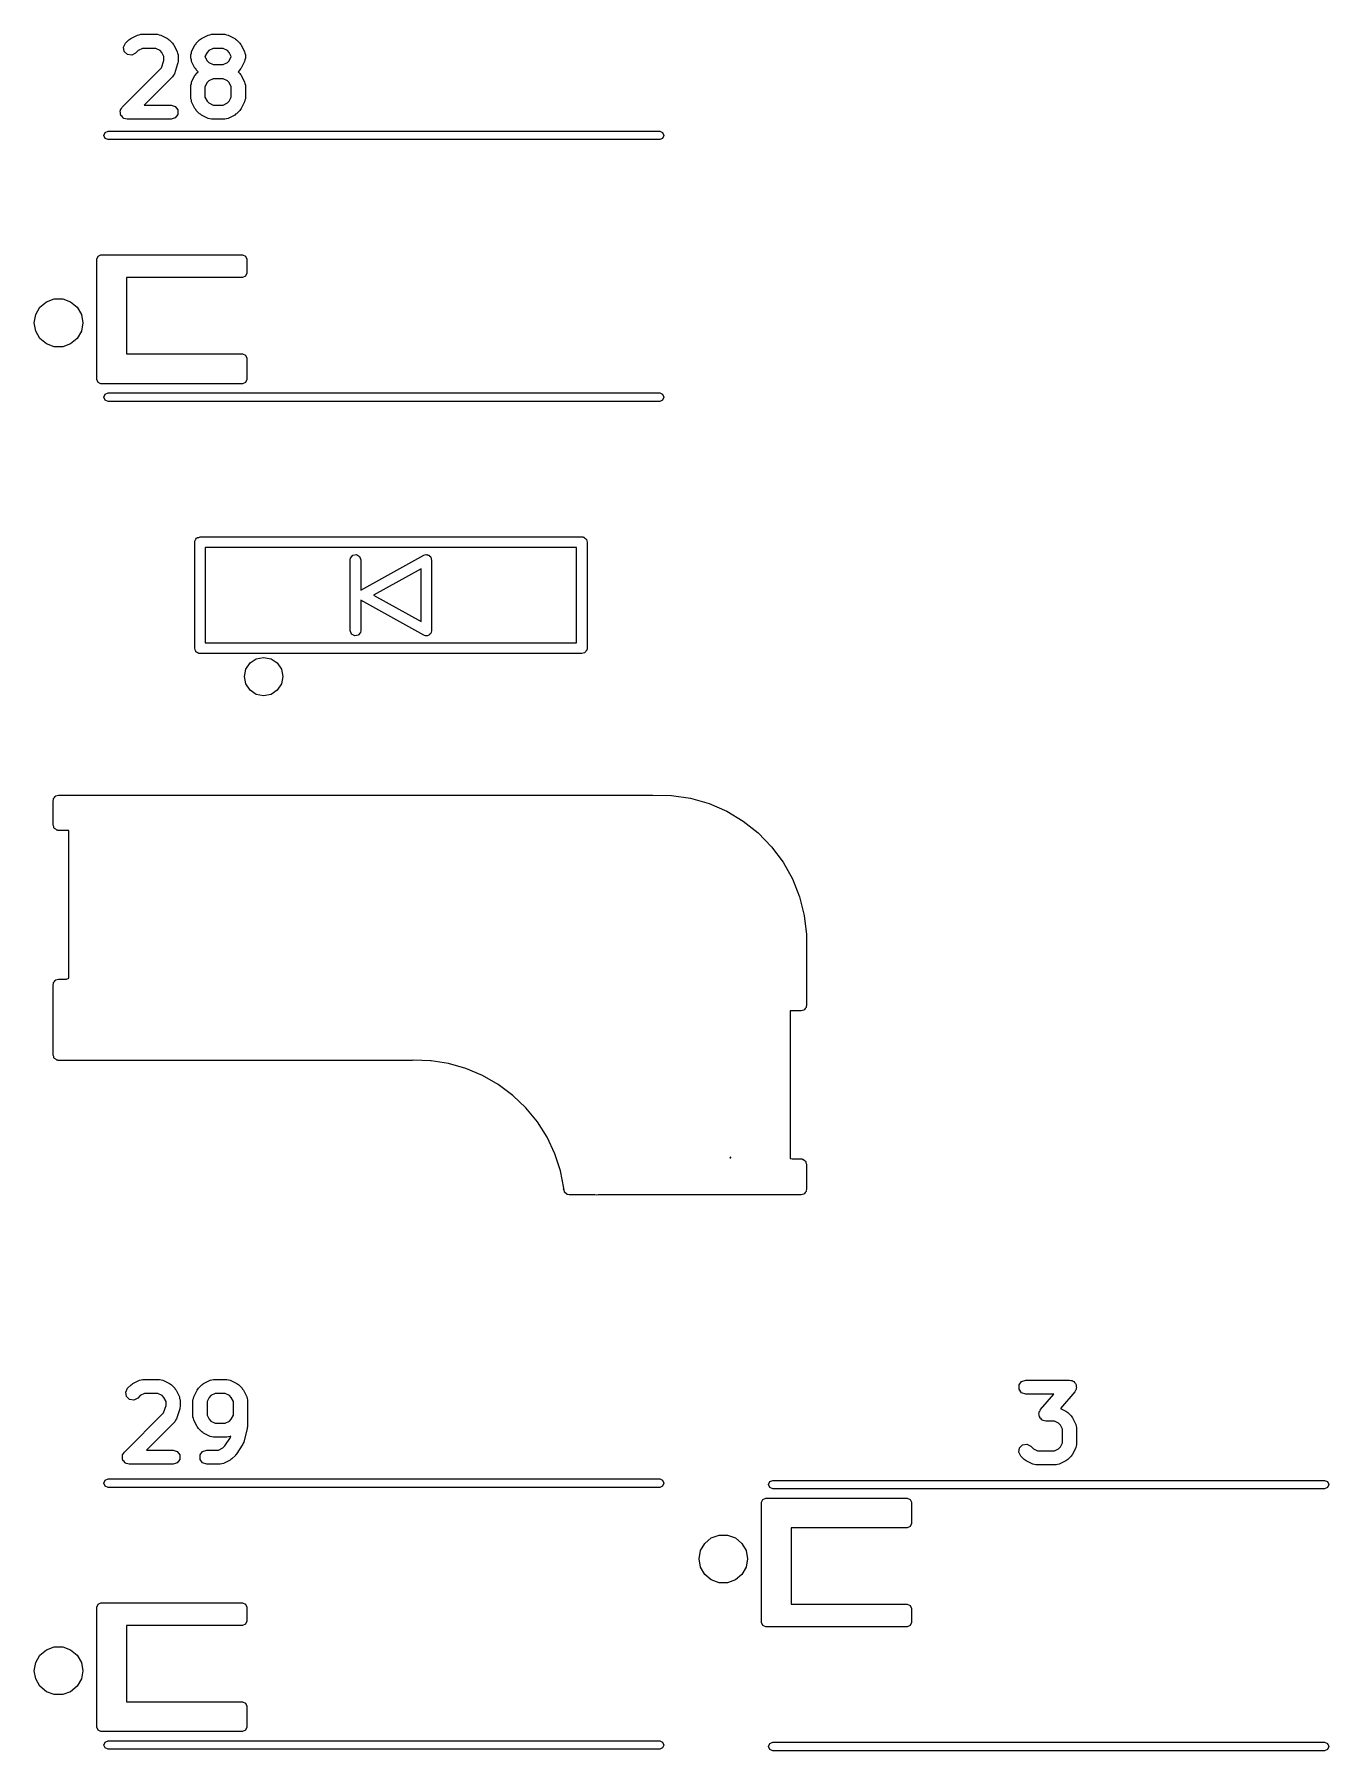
# Model space of a CAD drawing. Extents: x 62 to 222, y -188 to -37.
# Drawn here: x 132.07 to 150.37, y -112.8 to -88.54 of the extents above; entities that cross this region are included whole.
import ezdxf

# ---------------------------------------------------------------- set-up
doc = ezdxf.new("R2010")
doc.units = 0
doc.layers.add('BLACK', color=7, linetype='CONTINUOUS')

msp = doc.modelspace()

# ---------------------------------------------------------------- linework, layer by layer
at = {"layer": 'BLACK', "linetype": 'CONTINUOUS'}
for p, q in [((133.329, -88.7217), (133.357, -88.6666)), ((133.339, -88.7827), (133.329, -88.7217)), ((133.383, -88.8264), (133.339, -88.7827)), ((133.357, -88.6666), (133.405, -88.619)), ((133.405, -88.619), (133.419, -88.6116)), ((133.419, -88.6116), (133.431, -88.6003)), ((133.431, -88.6003), (133.526, -88.5526)), ((133.535, -88.7719), (133.499, -88.808)), ((133.526, -88.5526), (133.549, -88.5492)), ((133.595, -88.7421), (133.535, -88.7719)), ((133.549, -88.5492), (133.571, -88.5421)), ((133.571, -88.5421), (133.809, -88.5421)), ((133.785, -88.7421), (133.595, -88.7421)), ((133.845, -88.7719), (133.785, -88.7421)), ((133.809, -88.5421), (133.831, -88.5492)), ((133.831, -88.5492), (133.854, -88.5526)), ((133.87, -88.7966), (133.845, -88.7719)), ((133.854, -88.5526), (133.949, -88.6003)), ((133.949, -88.6003), (133.961, -88.6116)), ((133.961, -88.6116), (133.975, -88.619)), ((133.975, -88.619), (134.023, -88.6666)), ((134.023, -88.6666), (134.03, -88.6811)), ((134.03, -88.6811), (134.041, -88.6926)), ((134.041, -88.6926), (134.089, -88.7879)), ((134.291, -88.7878), (134.339, -88.6926)), ((134.339, -88.6926), (134.35, -88.6811)), ((134.35, -88.6811), (134.357, -88.6666)), ((134.357, -88.6666), (134.405, -88.619)), ((134.405, -88.619), (134.419, -88.6116)), ((134.419, -88.6116), (134.431, -88.6003)), ((134.431, -88.6003), (134.526, -88.5526)), ((134.535, -88.7719), (134.51, -88.7966)), ((134.526, -88.5526), (134.549, -88.5492)), ((134.595, -88.7421), (134.535, -88.7719)), ((134.549, -88.5492), (134.571, -88.5421)), ((134.571, -88.5421), (134.761, -88.5421)), ((134.738, -88.7421), (134.595, -88.7421)), ((134.797, -88.7719), (134.738, -88.7421)), ((134.761, -88.5421), (134.783, -88.5492)), ((134.783, -88.5492), (134.806, -88.5526)), ((134.822, -88.7966), (134.797, -88.7719)), ((134.806, -88.5526), (134.901, -88.6003)), ((134.901, -88.6003), (134.913, -88.6116)), ((134.913, -88.6116), (134.927, -88.619)), ((134.927, -88.619), (134.975, -88.6666)), ((134.975, -88.6666), (134.982, -88.6811)), ((134.982, -88.6811), (134.994, -88.6926)), ((134.994, -88.6926), (135.041, -88.7878)), ((133.31, -89.5714), (133.865, -89.0166)), ((133.444, -88.8361), (133.383, -88.8264)), ((133.499, -88.808), (133.444, -88.8361)), ((133.865, -89.0166), (133.9, -88.9116)), ((133.9, -88.8562), (133.87, -88.7966)), ((133.9, -88.9116), (133.9, -88.8562)), ((134.094, -88.9594), (134.047, -89.1023)), ((134.089, -88.7879), (134.092, -88.8106)), ((134.092, -88.8106), (134.1, -88.8326)), ((134.095, -88.9432), (134.094, -88.9594)), ((134.1, -88.9278), (134.095, -88.9432)), ((134.1, -88.8326), (134.1, -88.9278)), ((134.28, -88.8326), (134.288, -88.8106)), ((134.28, -88.8802), (134.28, -88.8326)), ((134.288, -88.9021), (134.28, -88.8802)), ((134.288, -88.8106), (134.291, -88.7878)), ((134.291, -88.9249), (134.288, -88.9021)), ((134.339, -89.0202), (134.291, -88.9249)), ((134.35, -89.0317), (134.339, -89.0202)), ((134.51, -88.7966), (134.48, -88.8562)), ((134.48, -88.8562), (134.48, -88.8566)), ((134.48, -88.8566), (134.51, -88.9162)), ((134.51, -88.9162), (134.535, -88.9409)), ((134.535, -88.9409), (134.595, -88.9707)), ((134.595, -88.9707), (134.738, -88.9707)), ((134.738, -88.9707), (134.797, -88.9409)), ((134.797, -88.9409), (134.822, -88.9162)), ((134.852, -88.8562), (134.822, -88.7966)), ((134.822, -88.9162), (134.852, -88.8566)), ((134.852, -88.8566), (134.852, -88.8562)), ((134.994, -89.0202), (134.982, -89.0317)), ((135.041, -88.9249), (134.994, -89.0202)), ((135.041, -88.7878), (135.045, -88.8106)), ((135.045, -88.9021), (135.041, -88.9249)), ((135.045, -88.8106), (135.052, -88.8326)), ((135.052, -88.8802), (135.045, -88.9021)), ((135.052, -88.8326), (135.052, -88.8802)), ((134.023, -89.1414), (133.622, -89.5421)), ((134.033, -89.1208), (134.023, -89.1414)), ((134.047, -89.1023), (134.033, -89.1208)), ((134.28, -89.2611), (134.288, -89.2392)), ((134.28, -89.4516), (134.28, -89.2611)), ((134.288, -89.2392), (134.291, -89.2164)), ((134.291, -89.2164), (134.339, -89.1212)), ((134.339, -89.1212), (134.35, -89.1096)), ((134.357, -89.0461), (134.35, -89.0317)), ((134.35, -89.1096), (134.357, -89.0952)), ((134.382, -89.0707), (134.357, -89.0461)), ((134.357, -89.0952), (134.382, -89.0707)), ((134.51, -89.2251), (134.48, -89.2847)), ((134.535, -89.2005), (134.51, -89.2251)), ((134.595, -89.1707), (134.535, -89.2005)), ((134.738, -89.1707), (134.595, -89.1707)), ((134.797, -89.2005), (134.738, -89.1707)), ((134.822, -89.2251), (134.797, -89.2005)), ((134.852, -89.2847), (134.822, -89.2251)), ((134.975, -89.0461), (134.95, -89.0707)), ((134.95, -89.0707), (134.975, -89.0952)), ((134.982, -89.0317), (134.975, -89.0461)), ((134.975, -89.0952), (134.982, -89.1096)), ((134.982, -89.1096), (134.994, -89.1212)), ((134.994, -89.1212), (135.041, -89.2164)), ((135.041, -89.2164), (135.045, -89.2392)), ((135.045, -89.2392), (135.052, -89.2611)), ((135.052, -89.2611), (135.052, -89.4516)), ((134.288, -89.4735), (134.28, -89.4516)), ((134.291, -89.4963), (134.288, -89.4735)), ((134.339, -89.5916), (134.291, -89.4963)), ((134.48, -89.2847), (134.48, -89.428)), ((134.48, -89.428), (134.51, -89.4876)), ((134.51, -89.4876), (134.535, -89.5123)), ((134.797, -89.5123), (134.822, -89.4876)), ((134.822, -89.4876), (134.852, -89.428)), ((134.852, -89.428), (134.852, -89.2847)), ((135.041, -89.4963), (134.994, -89.5916)), ((135.045, -89.4735), (135.041, -89.4963)), ((135.052, -89.4516), (135.045, -89.4735)), ((133.282, -89.6264), (133.285, -89.6193)), ((133.285, -89.6496), (133.282, -89.6264)), ((133.285, -89.6112), (133.299, -89.5922)), ((133.285, -89.6193), (133.285, -89.6112)), ((133.285, -89.673), (133.285, -89.6496)), ((133.29, -89.6795), (133.285, -89.673)), ((133.291, -89.6875), (133.29, -89.6795)), ((133.308, -89.704), (133.291, -89.6875)), ((133.299, -89.5922), (133.31, -89.5714)), ((133.322, -89.723), (133.308, -89.704)), ((133.329, -89.7255), (133.322, -89.723)), ((133.335, -89.7312), (133.329, -89.7255)), ((133.358, -89.7349), (133.335, -89.7312)), ((133.38, -89.7421), (133.358, -89.7349)), ((134, -89.7421), (133.38, -89.7421)), ((133.622, -89.5421), (134, -89.5421)), ((134, -89.5421), (134.058, -89.5612)), ((134.058, -89.723), (134, -89.7421)), ((134.058, -89.5612), (134.095, -89.6112)), ((134.095, -89.673), (134.058, -89.723)), ((134.095, -89.6112), (134.095, -89.673)), ((134.35, -89.6031), (134.339, -89.5916)), ((134.357, -89.6176), (134.35, -89.6031)), ((134.405, -89.6652), (134.357, -89.6176)), ((134.419, -89.6725), (134.405, -89.6652)), ((134.431, -89.6839), (134.419, -89.6725)), ((134.526, -89.7315), (134.431, -89.6839)), ((134.549, -89.735), (134.526, -89.7315)), ((134.535, -89.5123), (134.595, -89.5421)), ((134.571, -89.7421), (134.549, -89.735)), ((134.761, -89.7421), (134.571, -89.7421)), ((134.595, -89.5421), (134.738, -89.5421)), ((134.738, -89.5421), (134.797, -89.5123)), ((134.783, -89.735), (134.761, -89.7421)), ((134.806, -89.7315), (134.783, -89.735)), ((134.901, -89.6839), (134.806, -89.7315)), ((134.913, -89.6725), (134.901, -89.6839)), ((134.927, -89.6652), (134.913, -89.6725)), ((134.975, -89.6176), (134.927, -89.6652)), ((134.982, -89.6031), (134.975, -89.6176)), ((134.994, -89.5916), (134.982, -89.6031)), ((133.05, -89.9697), (133.068, -89.9273)), ((133.068, -90.0121), (133.05, -89.9697)), ((133.068, -89.9273), (133.11, -89.9097)), ((133.11, -89.9097), (140.91, -89.9097)), ((140.91, -89.9097), (140.952, -89.9273)), ((140.952, -89.9273), (140.97, -89.9697)), ((140.97, -89.9697), (140.952, -90.0121)), ((133.11, -90.0297), (133.068, -90.0121)), ((140.91, -90.0297), (133.11, -90.0297)), ((140.952, -90.0121), (140.91, -90.0297)), ((132.95, -91.7197), (132.968, -91.6773)), ((132.968, -91.6773), (133.01, -91.6597)), ((133.01, -91.6597), (135.01, -91.6597)), ((135.01, -91.6597), (135.052, -91.6773)), ((135.052, -91.6773), (135.07, -91.7197)), ((132.95, -93.4197), (132.95, -91.7197)), ((135.07, -91.9197), (135.052, -91.9621)), ((135.07, -91.7197), (135.07, -91.9197)), ((135.01, -91.9797), (133.37, -91.9797)), ((133.37, -91.9797), (133.37, -93.0597)), ((135.052, -91.9621), (135.01, -91.9797)), ((132.088, -92.5024), (132.147, -92.3993)), ((132.147, -92.3993), (132.239, -92.3228)), ((132.239, -92.3228), (132.35, -92.2821)), ((132.35, -92.2821), (132.47, -92.2821)), ((132.47, -92.2821), (132.581, -92.3228)), ((132.581, -92.3228), (132.673, -92.3993)), ((132.673, -92.3993), (132.732, -92.5024)), ((132.067, -92.6197), (132.088, -92.5024)), ((132.088, -92.737), (132.067, -92.6197)), ((132.732, -92.5024), (132.753, -92.6197)), ((132.753, -92.6197), (132.732, -92.737)), ((132.147, -92.8401), (132.088, -92.737)), ((132.239, -92.9166), (132.147, -92.8401)), ((132.673, -92.8401), (132.581, -92.9166)), ((132.732, -92.737), (132.673, -92.8401)), ((132.35, -92.9573), (132.239, -92.9166)), ((132.47, -92.9573), (132.35, -92.9573)), ((132.581, -92.9166), (132.47, -92.9573)), ((133.37, -93.0597), (135.01, -93.0597)), ((135.01, -93.0597), (135.052, -93.0773)), ((135.052, -93.0773), (135.07, -93.1197)), ((135.07, -93.1197), (135.07, -93.4197)), ((132.968, -93.4621), (132.95, -93.4197)), ((133.01, -93.4797), (132.968, -93.4621)), ((135.01, -93.4797), (133.01, -93.4797)), ((133.05, -93.6697), (133.068, -93.6273)), ((133.068, -93.6273), (133.11, -93.6097)), ((133.11, -93.6097), (140.91, -93.6097)), ((135.052, -93.4621), (135.01, -93.4797)), ((135.07, -93.4197), (135.052, -93.4621)), ((140.91, -93.6097), (140.952, -93.6273)), ((140.952, -93.6273), (140.97, -93.6697)), ((133.068, -93.7121), (133.05, -93.6697)), ((133.11, -93.7297), (133.068, -93.7121)), ((140.91, -93.7297), (133.11, -93.7297)), ((140.952, -93.7121), (140.91, -93.7297)), ((140.97, -93.6697), (140.952, -93.7121)), ((134.335, -95.7197), (134.337, -95.71)), ((134.335, -97.2197), (134.335, -95.7197)), ((134.336, -95.7067), (134.338, -95.7038)), ((134.337, -95.71), (134.336, -95.7067)), ((134.338, -95.7038), (134.34, -95.694)), ((134.34, -95.694), (134.352, -95.6791)), ((134.352, -95.6791), (134.362, -95.6622)), ((134.362, -95.6622), (134.368, -95.6599)), ((134.368, -95.6599), (134.373, -95.6547)), ((134.373, -95.6547), (134.392, -95.6514)), ((134.392, -95.6514), (134.41, -95.6447)), ((134.41, -95.6447), (139.81, -95.6447)), ((134.485, -95.7947), (134.485, -97.1447)), ((139.735, -95.7947), (134.485, -95.7947)), ((139.735, -97.1447), (139.735, -95.7947)), ((139.81, -95.6447), (139.82, -95.6464)), ((139.82, -95.6464), (139.823, -95.6458)), ((139.823, -95.6458), (139.826, -95.6475)), ((139.826, -95.6475), (139.836, -95.6492)), ((139.836, -95.6492), (139.851, -95.6617)), ((139.851, -95.6617), (139.867, -95.6715)), ((139.867, -95.6715), (139.87, -95.6778)), ((139.87, -95.6778), (139.875, -95.6822)), ((139.875, -95.6822), (139.878, -95.7014)), ((139.878, -95.7014), (139.885, -95.7197)), ((139.885, -95.7197), (139.885, -97.2197)), ((136.535, -95.9697), (136.54, -95.944)), ((136.535, -96.9697), (136.535, -95.9697)), ((136.54, -95.944), (136.572, -95.9047)), ((136.572, -95.9047), (136.623, -95.8958)), ((136.623, -95.8958), (136.667, -95.9215)), ((136.667, -95.9215), (136.685, -95.9697)), ((136.685, -96.3978), (137.574, -95.9041)), ((136.685, -95.9697), (136.685, -96.3978)), ((137.574, -95.9041), (137.598, -95.8956)), ((137.598, -95.8956), (137.611, -95.898)), ((137.611, -95.898), (137.623, -95.8958)), ((137.623, -95.8958), (137.635, -95.9028)), ((137.635, -95.9028), (137.649, -95.9054)), ((137.649, -95.9054), (137.657, -95.9152)), ((137.657, -95.9152), (137.667, -95.9215)), ((137.667, -95.9215), (137.672, -95.9345)), ((137.672, -95.9345), (137.681, -95.9452)), ((137.681, -95.9452), (137.681, -95.9578)), ((137.681, -95.9578), (137.685, -95.9697)), ((137.685, -95.9697), (137.685, -96.9697)), ((137.535, -96.0972), (136.864, -96.4697)), ((137.535, -96.8422), (137.535, -96.0972)), ((137.574, -97.0353), (136.685, -96.5416)), ((136.685, -96.5416), (136.685, -96.9697)), ((136.864, -96.4697), (137.535, -96.8422)), ((136.553, -97.0179), (136.535, -96.9697)), ((136.597, -97.0436), (136.553, -97.0179)), ((136.68, -96.9954), (136.648, -97.0347)), ((136.685, -96.9697), (136.68, -96.9954)), ((137.656, -97.0241), (137.648, -97.0347)), ((137.668, -97.017), (137.656, -97.0241)), ((137.672, -97.005), (137.668, -97.017)), ((137.68, -96.9954), (137.672, -97.005)), ((137.685, -96.9697), (137.68, -96.9954)), ((134.342, -97.238), (134.335, -97.2197)), ((134.345, -97.2572), (134.342, -97.238)), ((134.35, -97.2615), (134.345, -97.2572)), ((134.353, -97.2679), (134.35, -97.2615)), ((134.369, -97.2777), (134.353, -97.2679)), ((134.485, -97.1447), (139.735, -97.1447)), ((136.648, -97.0347), (136.597, -97.0436)), ((137.586, -97.0372), (137.574, -97.0353)), ((137.597, -97.0436), (137.586, -97.0372)), ((137.611, -97.0412), (137.597, -97.0436)), ((137.624, -97.0433), (137.611, -97.0412)), ((137.635, -97.0368), (137.624, -97.0433)), ((137.648, -97.0347), (137.635, -97.0368)), ((139.868, -97.2603), (139.858, -97.2772)), ((139.88, -97.2454), (139.868, -97.2603)), ((139.882, -97.2356), (139.88, -97.2454)), ((139.884, -97.2327), (139.882, -97.2356)), ((139.885, -97.2197), (139.883, -97.2294)), ((139.883, -97.2294), (139.884, -97.2327)), ((134.384, -97.2902), (134.369, -97.2777)), ((134.394, -97.2919), (134.384, -97.2902)), ((134.397, -97.2936), (134.394, -97.2919)), ((134.4, -97.293), (134.397, -97.2936)), ((134.41, -97.2947), (134.4, -97.293)), ((139.81, -97.2947), (134.41, -97.2947)), ((135.038, -97.6197), (135.059, -97.5156)), ((135.059, -97.5156), (135.118, -97.4273)), ((135.118, -97.4273), (135.206, -97.3683)), ((135.206, -97.3683), (135.31, -97.3476)), ((135.31, -97.3476), (135.414, -97.3683)), ((135.414, -97.3683), (135.502, -97.4273)), ((135.502, -97.4273), (135.561, -97.5156)), ((135.561, -97.5156), (135.582, -97.6197)), ((139.828, -97.288), (139.81, -97.2947)), ((139.847, -97.2847), (139.828, -97.288)), ((139.852, -97.2795), (139.847, -97.2847)), ((139.858, -97.2772), (139.852, -97.2795)), ((135.059, -97.7238), (135.038, -97.6197)), ((135.118, -97.8121), (135.059, -97.7238)), ((135.561, -97.7238), (135.502, -97.8121)), ((135.582, -97.6197), (135.561, -97.7238)), ((135.206, -97.8711), (135.118, -97.8121)), ((135.31, -97.8918), (135.206, -97.8711)), ((135.414, -97.8711), (135.31, -97.8918)), ((135.502, -97.8121), (135.414, -97.8711)), ((132.335, -99.37), (132.337, -99.3603)), ((132.335, -99.72), (132.335, -99.37)), ((132.336, -99.357), (132.338, -99.3541)), ((132.337, -99.3603), (132.336, -99.357)), ((132.338, -99.3541), (132.34, -99.3443)), ((132.34, -99.3443), (132.352, -99.3294)), ((132.352, -99.3294), (132.362, -99.3125)), ((132.362, -99.3125), (132.368, -99.3102)), ((132.368, -99.3102), (132.373, -99.305)), ((132.373, -99.305), (132.392, -99.3017)), ((132.392, -99.3017), (132.41, -99.295)), ((132.41, -99.295), (140.81, -99.295)), ((140.81, -99.295), (140.811, -99.2952)), ((140.811, -99.2952), (141.078, -99.2993)), ((141.078, -99.2993), (141.347, -99.3389)), ((141.347, -99.3389), (141.608, -99.4133)), ((141.608, -99.4133), (141.858, -99.5212)), ((141.858, -99.5212), (142.091, -99.6607)), ((142.091, -99.6607), (142.304, -99.8295)), ((132.342, -99.7383), (132.335, -99.72)), ((132.345, -99.7575), (132.342, -99.7383)), ((132.35, -99.7618), (132.345, -99.7575)), ((132.353, -99.7682), (132.35, -99.7618)), ((132.369, -99.778), (132.353, -99.7682)), ((132.384, -99.7905), (132.369, -99.778)), ((132.394, -99.7922), (132.384, -99.7905)), ((132.397, -99.7939), (132.394, -99.7922)), ((132.4, -99.7933), (132.397, -99.7939)), ((132.41, -99.795), (132.4, -99.7933)), ((132.555, -99.795), (132.41, -99.795)), ((132.555, -101.88), (132.555, -99.795)), ((142.304, -99.8295), (142.493, -100.025)), ((142.493, -100.025), (142.655, -100.243)), ((142.655, -100.243), (142.787, -100.48)), ((142.787, -100.48), (142.887, -100.733)), ((142.887, -100.733), (142.954, -100.996)), ((142.954, -100.996), (142.985, -101.266)), ((142.985, -101.266), (142.984, -101.268)), ((142.984, -101.268), (142.985, -101.27)), ((142.985, -101.27), (142.985, -102.27)), ((132.524, -101.895), (132.555, -101.88)), ((132.335, -101.97), (132.337, -101.96)), ((132.335, -102.97), (132.335, -101.97)), ((132.336, -101.957), (132.338, -101.954)), ((132.337, -101.96), (132.336, -101.957)), ((132.338, -101.954), (132.34, -101.944)), ((132.34, -101.944), (132.352, -101.929)), ((132.352, -101.929), (132.362, -101.913)), ((132.362, -101.913), (132.368, -101.91)), ((132.368, -101.91), (132.373, -101.905)), ((132.373, -101.905), (132.392, -101.902)), ((132.392, -101.902), (132.41, -101.895)), ((132.41, -101.895), (132.524, -101.895)), ((142.91, -102.345), (142.755, -102.345)), ((142.755, -102.345), (142.755, -104.429)), ((142.928, -102.338), (142.91, -102.345)), ((142.947, -102.335), (142.928, -102.338)), ((142.952, -102.33), (142.947, -102.335)), ((142.958, -102.327), (142.952, -102.33)), ((142.968, -102.311), (142.958, -102.327)), ((142.98, -102.296), (142.968, -102.311)), ((142.982, -102.286), (142.98, -102.296)), ((142.984, -102.283), (142.982, -102.286)), ((142.985, -102.27), (142.983, -102.28)), ((142.983, -102.28), (142.984, -102.283)), ((132.342, -102.988), (132.335, -102.97)), ((132.345, -103.007), (132.342, -102.988)), ((132.35, -103.012), (132.345, -103.007)), ((132.353, -103.018), (132.35, -103.012)), ((132.369, -103.028), (132.353, -103.018)), ((132.384, -103.04), (132.369, -103.028)), ((132.394, -103.042), (132.384, -103.04)), ((132.397, -103.044), (132.394, -103.042)), ((132.4, -103.043), (132.397, -103.044)), ((132.41, -103.045), (132.4, -103.043)), ((137.41, -103.045), (132.41, -103.045)), ((137.411, -103.045), (137.41, -103.045)), ((137.412, -103.045), (137.411, -103.045)), ((137.422, -103.041), (137.412, -103.045)), ((137.668, -103.049), (137.422, -103.041)), ((137.672, -103.049), (137.668, -103.049)), ((137.678, -103.052), (137.672, -103.049)), ((137.741, -103.06), (137.678, -103.052)), ((137.922, -103.088), (137.741, -103.06)), ((138.169, -103.158), (137.922, -103.088)), ((138.405, -103.257), (138.169, -103.158)), ((138.627, -103.385), (138.405, -103.257)), ((138.833, -103.538), (138.627, -103.385)), ((139.018, -103.715), (138.833, -103.538)), ((139.18, -103.914), (139.018, -103.715)), ((139.317, -104.131), (139.18, -103.914)), ((139.426, -104.363), (139.317, -104.131)), ((139.506, -104.607), (139.426, -104.363)), ((141.917, -104.412), (141.901, -104.42)), ((141.901, -104.42), (141.918, -104.42)), ((141.918, -104.42), (141.917, -104.412)), ((142.755, -104.429), (142.785, -104.435)), ((142.785, -104.435), (142.91, -104.435)), ((142.91, -104.435), (142.92, -104.437)), ((142.92, -104.437), (142.923, -104.436)), ((142.923, -104.436), (142.926, -104.438)), ((142.926, -104.438), (142.936, -104.44)), ((142.936, -104.44), (142.951, -104.452)), ((142.951, -104.452), (142.967, -104.462)), ((142.967, -104.462), (142.97, -104.468)), ((142.97, -104.468), (142.975, -104.472)), ((142.975, -104.472), (142.978, -104.492)), ((142.978, -104.492), (142.985, -104.51)), ((142.985, -104.51), (142.985, -104.87)), ((139.554, -104.848), (139.506, -104.607)), ((139.552, -104.859), (139.554, -104.848)), ((139.559, -104.873), (139.552, -104.859)), ((139.565, -104.907), (139.559, -104.873)), ((139.604, -104.94), (139.565, -104.907)), ((139.63, -104.945), (139.604, -104.94)), ((139.994, -104.945), (139.63, -104.945)), ((140.013, -104.948), (139.994, -104.945)), ((140.042, -104.945), (140.013, -104.948)), ((142.91, -104.945), (140.042, -104.945)), ((142.928, -104.938), (142.91, -104.945)), ((142.947, -104.935), (142.928, -104.938)), ((142.952, -104.93), (142.947, -104.935)), ((142.958, -104.927), (142.952, -104.93)), ((142.968, -104.911), (142.958, -104.927)), ((142.98, -104.896), (142.968, -104.911)), ((142.982, -104.886), (142.98, -104.896)), ((142.984, -104.883), (142.982, -104.886)), ((142.985, -104.87), (142.983, -104.88)), ((142.983, -104.88), (142.984, -104.883)), ((133.359, -107.732), (133.387, -107.677)), ((133.387, -107.677), (133.435, -107.629)), ((133.435, -107.629), (133.449, -107.622)), ((133.449, -107.622), (133.461, -107.61)), ((133.461, -107.61), (133.556, -107.563)), ((133.556, -107.563), (133.579, -107.559)), ((133.579, -107.559), (133.601, -107.552)), ((133.601, -107.552), (133.839, -107.552)), ((133.839, -107.552), (133.861, -107.559)), ((133.861, -107.559), (133.884, -107.563)), ((133.884, -107.563), (133.979, -107.61)), ((133.979, -107.61), (133.991, -107.622)), ((133.991, -107.622), (134.005, -107.629)), ((134.005, -107.629), (134.053, -107.677)), ((134.053, -107.677), (134.06, -107.691)), ((134.06, -107.691), (134.071, -107.703)), ((134.071, -107.703), (134.119, -107.798)), ((134.321, -107.798), (134.369, -107.703)), ((134.369, -107.703), (134.38, -107.691)), ((134.38, -107.691), (134.387, -107.677)), ((134.387, -107.677), (134.435, -107.629)), ((134.435, -107.629), (134.449, -107.622)), ((134.449, -107.622), (134.461, -107.61)), ((134.461, -107.61), (134.556, -107.563)), ((134.556, -107.563), (134.579, -107.559)), ((134.579, -107.559), (134.601, -107.552)), ((134.601, -107.552), (134.791, -107.552)), ((134.791, -107.552), (134.813, -107.559)), ((134.813, -107.559), (134.836, -107.563)), ((134.836, -107.563), (134.931, -107.61)), ((134.931, -107.61), (134.943, -107.622)), ((134.943, -107.622), (134.957, -107.629)), ((134.957, -107.629), (135.005, -107.677)), ((135.005, -107.677), (135.012, -107.691)), ((135.012, -107.691), (135.024, -107.703)), ((135.024, -107.703), (135.071, -107.798)), ((145.992, -107.631), (146.028, -107.581)), ((145.992, -107.693), (145.992, -107.631)), ((146.028, -107.743), (145.992, -107.693)), ((146.028, -107.581), (146.087, -107.562)), ((146.087, -107.562), (146.706, -107.562)), ((146.706, -107.562), (146.725, -107.568)), ((146.725, -107.568), (146.745, -107.57)), ((146.745, -107.57), (146.754, -107.578)), ((146.754, -107.578), (146.764, -107.581)), ((146.764, -107.581), (146.776, -107.598)), ((146.776, -107.598), (146.792, -107.611)), ((146.801, -107.693), (146.789, -107.709)), ((146.792, -107.611), (146.794, -107.622)), ((146.794, -107.622), (146.801, -107.631)), ((146.801, -107.631), (146.801, -107.651)), ((146.801, -107.651), (146.805, -107.671)), ((146.805, -107.671), (146.801, -107.682)), ((146.801, -107.682), (146.801, -107.693)), ((133.369, -107.793), (133.359, -107.732)), ((133.413, -107.836), (133.369, -107.793)), ((133.474, -107.846), (133.413, -107.836)), ((133.529, -107.818), (133.474, -107.846)), ((133.565, -107.782), (133.529, -107.818)), ((133.625, -107.752), (133.565, -107.782)), ((133.815, -107.752), (133.625, -107.752)), ((133.875, -107.782), (133.815, -107.752)), ((133.9, -107.807), (133.875, -107.782)), ((133.895, -108.027), (133.93, -107.922)), ((133.93, -107.866), (133.9, -107.807)), ((133.93, -107.922), (133.93, -107.866)), ((134.119, -107.798), (134.122, -107.821)), ((134.122, -107.821), (134.13, -107.843)), ((134.13, -107.938), (134.125, -107.953)), ((134.13, -107.843), (134.13, -107.938)), ((134.31, -107.843), (134.318, -107.821)), ((134.31, -108.081), (134.31, -107.843)), ((134.318, -107.821), (134.321, -107.798)), ((134.54, -107.807), (134.51, -107.866)), ((134.51, -107.866), (134.51, -108.057)), ((134.565, -107.782), (134.54, -107.807)), ((134.625, -107.752), (134.565, -107.782)), ((134.768, -107.752), (134.625, -107.752)), ((134.827, -107.782), (134.768, -107.752)), ((134.852, -107.807), (134.827, -107.782)), ((134.882, -107.866), (134.852, -107.807)), ((134.882, -108.057), (134.882, -107.866)), ((135.071, -107.798), (135.075, -107.821)), ((135.075, -107.821), (135.082, -107.843)), ((135.082, -107.843), (135.082, -108.224)), ((146.087, -107.762), (146.028, -107.743)), ((146.485, -107.762), (146.087, -107.762)), ((146.297, -107.977), (146.485, -107.762)), ((146.781, -107.728), (146.576, -107.962)), ((146.789, -107.709), (146.781, -107.728)), ((133.34, -108.581), (133.895, -108.027)), ((134.053, -108.151), (133.652, -108.552)), ((134.063, -108.131), (134.053, -108.151)), ((134.077, -108.112), (134.063, -108.131)), ((134.124, -107.969), (134.077, -108.112)), ((134.125, -107.953), (134.124, -107.969)), ((134.318, -108.103), (134.31, -108.081)), ((134.321, -108.125), (134.318, -108.103)), ((134.369, -108.221), (134.321, -108.125)), ((134.51, -108.057), (134.54, -108.117)), ((134.54, -108.117), (134.565, -108.141)), ((134.565, -108.141), (134.625, -108.171)), ((134.625, -108.171), (134.768, -108.171)), ((134.768, -108.171), (134.827, -108.141)), ((134.827, -108.141), (134.852, -108.117)), ((134.852, -108.117), (134.882, -108.057)), ((146.273, -108.034), (146.277, -108.024)), ((146.277, -108.054), (146.273, -108.034)), ((146.277, -108.012), (146.289, -107.996)), ((146.277, -108.024), (146.277, -108.012)), ((146.277, -108.074), (146.277, -108.054)), ((146.284, -108.083), (146.277, -108.074)), ((146.286, -108.094), (146.284, -108.083)), ((146.302, -108.108), (146.286, -108.094)), ((146.289, -107.996), (146.297, -107.977)), ((146.314, -108.124), (146.302, -108.108)), ((146.324, -108.127), (146.314, -108.124)), ((146.333, -108.135), (146.324, -108.127)), ((146.353, -108.137), (146.333, -108.135)), ((146.372, -108.143), (146.353, -108.137)), ((146.492, -108.143), (146.372, -108.143)), ((146.551, -108.173), (146.492, -108.143)), ((146.576, -108.198), (146.551, -108.173)), ((146.576, -107.962), (146.655, -108.001)), ((146.655, -108.001), (146.667, -108.013)), ((146.667, -108.013), (146.681, -108.02)), ((146.681, -108.02), (146.729, -108.068)), ((146.729, -108.068), (146.736, -108.082)), ((146.736, -108.082), (146.748, -108.094)), ((146.748, -108.094), (146.795, -108.189)), ((146.795, -108.189), (146.799, -108.212)), ((134.38, -108.232), (134.369, -108.221)), ((134.387, -108.247), (134.38, -108.232)), ((134.435, -108.294), (134.387, -108.247)), ((134.449, -108.302), (134.435, -108.294)), ((134.461, -108.313), (134.449, -108.302)), ((134.556, -108.361), (134.461, -108.313)), ((134.579, -108.364), (134.556, -108.361)), ((134.601, -108.371), (134.579, -108.364)), ((134.791, -108.371), (134.601, -108.371)), ((134.761, -108.493), (134.841, -108.373)), ((134.813, -108.364), (134.791, -108.371)), ((134.836, -108.361), (134.813, -108.364)), ((134.846, -108.356), (134.836, -108.361)), ((134.841, -108.373), (134.846, -108.356)), ((135.079, -108.248), (135.031, -108.438)), ((135.082, -108.224), (135.078, -108.235)), ((135.078, -108.235), (135.079, -108.248)), ((146.606, -108.257), (146.576, -108.198)), ((146.606, -108.448), (146.606, -108.257)), ((146.799, -108.212), (146.806, -108.234)), ((146.806, -108.234), (146.806, -108.472)), ((133.312, -108.636), (133.315, -108.629)), ((133.315, -108.66), (133.312, -108.636)), ((133.315, -108.621), (133.329, -108.602)), ((133.315, -108.629), (133.315, -108.621)), ((133.315, -108.683), (133.315, -108.66)), ((133.329, -108.602), (133.34, -108.581)), ((133.652, -108.552), (134.03, -108.552)), ((134.03, -108.552), (134.088, -108.571)), ((134.088, -108.571), (134.125, -108.621)), ((134.125, -108.621), (134.125, -108.683)), ((134.411, -108.621), (134.447, -108.571)), ((134.411, -108.683), (134.411, -108.621)), ((134.447, -108.571), (134.506, -108.552)), ((134.506, -108.552), (134.673, -108.552)), ((134.673, -108.552), (134.732, -108.522)), ((134.732, -108.522), (134.761, -108.493)), ((134.862, -108.675), (134.848, -108.683)), ((134.91, -108.628), (134.862, -108.675)), ((134.914, -108.619), (134.91, -108.628)), ((134.922, -108.612), (134.914, -108.619)), ((135.017, -108.469), (134.922, -108.612)), ((135.022, -108.453), (135.017, -108.469)), ((135.031, -108.438), (135.022, -108.453)), ((145.988, -108.582), (145.998, -108.521)), ((146.016, -108.638), (145.988, -108.582)), ((145.998, -108.521), (146.041, -108.478)), ((146.064, -108.685), (146.016, -108.638)), ((146.041, -108.478), (146.102, -108.468)), ((146.102, -108.468), (146.157, -108.496)), ((146.157, -108.496), (146.194, -108.532)), ((146.194, -108.532), (146.253, -108.562)), ((146.253, -108.562), (146.492, -108.562)), ((146.492, -108.562), (146.551, -108.532)), ((146.551, -108.532), (146.576, -108.508)), ((146.576, -108.508), (146.606, -108.448)), ((146.729, -108.638), (146.681, -108.685)), ((146.736, -108.623), (146.729, -108.638)), ((146.748, -108.612), (146.736, -108.623)), ((146.795, -108.516), (146.748, -108.612)), ((146.799, -108.494), (146.795, -108.516)), ((146.806, -108.472), (146.799, -108.494)), ((133.32, -108.69), (133.315, -108.683)), ((133.321, -108.697), (133.32, -108.69)), ((133.338, -108.714), (133.321, -108.697)), ((133.352, -108.733), (133.338, -108.714)), ((133.359, -108.735), (133.352, -108.733)), ((133.365, -108.741), (133.359, -108.735)), ((133.388, -108.745), (133.365, -108.741)), ((133.41, -108.752), (133.388, -108.745)), ((134.03, -108.752), (133.41, -108.752)), ((134.088, -108.733), (134.03, -108.752)), ((134.125, -108.683), (134.088, -108.733)), ((134.447, -108.733), (134.411, -108.683)), ((134.506, -108.752), (134.447, -108.733)), ((134.696, -108.752), (134.506, -108.752)), ((134.718, -108.745), (134.696, -108.752)), ((134.741, -108.742), (134.718, -108.745)), ((134.836, -108.694), (134.741, -108.742)), ((134.848, -108.683), (134.836, -108.694)), ((146.078, -108.693), (146.064, -108.685)), ((146.09, -108.704), (146.078, -108.693)), ((146.185, -108.752), (146.09, -108.704)), ((146.208, -108.755), (146.185, -108.752)), ((146.23, -108.762), (146.208, -108.755)), ((146.515, -108.762), (146.23, -108.762)), ((146.537, -108.755), (146.515, -108.762)), ((146.56, -108.752), (146.537, -108.755)), ((146.655, -108.704), (146.56, -108.752)), ((146.667, -108.693), (146.655, -108.704)), ((146.681, -108.685), (146.667, -108.693)), ((133.05, -109.02), (133.068, -108.978)), ((133.068, -109.062), (133.05, -109.02)), ((133.068, -108.978), (133.11, -108.96)), ((133.11, -109.08), (133.068, -109.062)), ((133.11, -108.96), (140.91, -108.96)), ((140.91, -109.08), (133.11, -109.08)), ((140.91, -108.96), (140.952, -108.978)), ((140.952, -109.062), (140.91, -109.08)), ((140.952, -108.978), (140.97, -109.02)), ((140.97, -109.02), (140.952, -109.062)), ((142.45, -109.04), (142.468, -108.998)), ((142.468, -109.082), (142.45, -109.04)), ((142.468, -108.998), (142.51, -108.98)), ((142.51, -109.1), (142.468, -109.082)), ((142.51, -108.98), (150.31, -108.98)), ((150.31, -109.1), (142.51, -109.1)), ((150.31, -108.98), (150.352, -108.998)), ((150.352, -109.082), (150.31, -109.1)), ((150.352, -108.998), (150.37, -109.04)), ((150.37, -109.04), (150.352, -109.082)), ((142.35, -109.29), (142.368, -109.248)), ((142.35, -110.99), (142.35, -109.29)), ((142.368, -109.248), (142.41, -109.23)), ((142.41, -109.23), (144.41, -109.23)), ((144.41, -109.23), (144.452, -109.248)), ((144.452, -109.248), (144.47, -109.29)), ((144.47, -109.29), (144.47, -109.59)), ((144.452, -109.632), (144.41, -109.65)), ((144.47, -109.59), (144.452, -109.632)), ((141.488, -109.973), (141.547, -109.87)), ((141.547, -109.87), (141.639, -109.793)), ((141.639, -109.793), (141.75, -109.752)), ((141.75, -109.752), (141.87, -109.752)), ((141.87, -109.752), (141.981, -109.793)), ((141.981, -109.793), (142.073, -109.87)), ((142.073, -109.87), (142.132, -109.973)), ((144.41, -109.65), (142.77, -109.65)), ((142.77, -109.65), (142.77, -110.73)), ((141.467, -110.09), (141.488, -109.973)), ((141.488, -110.207), (141.467, -110.09)), ((142.132, -109.973), (142.153, -110.09)), ((142.153, -110.09), (142.132, -110.207)), ((141.547, -110.31), (141.488, -110.207)), ((141.639, -110.387), (141.547, -110.31)), ((142.073, -110.31), (141.981, -110.387)), ((142.132, -110.207), (142.073, -110.31)), ((141.75, -110.428), (141.639, -110.387)), ((141.87, -110.428), (141.75, -110.428)), ((141.981, -110.387), (141.87, -110.428)), ((132.95, -110.77), (132.968, -110.728)), ((132.95, -112.47), (132.95, -110.77)), ((132.968, -110.728), (133.01, -110.71)), ((133.01, -110.71), (135.01, -110.71)), ((135.01, -110.71), (135.052, -110.728)), ((135.052, -110.728), (135.07, -110.77)), ((135.07, -110.77), (135.07, -110.97)), ((142.77, -110.73), (144.41, -110.73)), ((144.41, -110.73), (144.452, -110.748)), ((144.452, -110.748), (144.47, -110.79)), ((144.47, -110.79), (144.47, -110.99)), ((135.01, -111.03), (133.37, -111.03)), ((133.37, -111.03), (133.37, -112.11)), ((135.052, -111.012), (135.01, -111.03)), ((135.07, -110.97), (135.052, -111.012)), ((142.368, -111.032), (142.35, -110.99)), ((142.41, -111.05), (142.368, -111.032)), ((144.41, -111.05), (142.41, -111.05)), ((144.452, -111.032), (144.41, -111.05)), ((144.47, -110.99), (144.452, -111.032)), ((132.239, -111.373), (132.35, -111.332)), ((132.35, -111.332), (132.47, -111.332)), ((132.47, -111.332), (132.581, -111.373)), ((132.067, -111.67), (132.088, -111.553)), ((132.088, -111.553), (132.147, -111.45)), ((132.147, -111.45), (132.239, -111.373)), ((132.581, -111.373), (132.673, -111.45)), ((132.673, -111.45), (132.732, -111.553)), ((132.732, -111.553), (132.753, -111.67)), ((132.088, -111.787), (132.067, -111.67)), ((132.147, -111.89), (132.088, -111.787)), ((132.732, -111.787), (132.673, -111.89)), ((132.753, -111.67), (132.732, -111.787)), ((132.239, -111.967), (132.147, -111.89)), ((132.35, -112.008), (132.239, -111.967)), ((132.47, -112.008), (132.35, -112.008)), ((132.581, -111.967), (132.47, -112.008)), ((132.673, -111.89), (132.581, -111.967)), ((133.37, -112.11), (135.01, -112.11)), ((135.01, -112.11), (135.052, -112.128)), ((135.052, -112.128), (135.07, -112.17)), ((135.07, -112.17), (135.07, -112.47)), ((132.968, -112.512), (132.95, -112.47)), ((133.01, -112.53), (132.968, -112.512)), ((135.01, -112.53), (133.01, -112.53)), ((135.052, -112.512), (135.01, -112.53)), ((135.07, -112.47), (135.052, -112.512)), ((133.05, -112.72), (133.068, -112.678)), ((133.068, -112.762), (133.05, -112.72)), ((133.068, -112.678), (133.11, -112.66)), ((133.11, -112.78), (133.068, -112.762)), ((133.11, -112.66), (140.91, -112.66)), ((140.91, -112.78), (133.11, -112.78)), ((140.91, -112.66), (140.952, -112.678)), ((140.952, -112.762), (140.91, -112.78)), ((140.952, -112.678), (140.97, -112.72)), ((140.97, -112.72), (140.952, -112.762)), ((142.45, -112.74), (142.468, -112.698)), ((142.468, -112.782), (142.45, -112.74)), ((142.468, -112.698), (142.51, -112.68)), ((142.51, -112.8), (142.468, -112.782)), ((142.51, -112.68), (150.31, -112.68)), ((150.31, -112.68), (150.352, -112.698)), ((150.352, -112.782), (150.31, -112.8)), ((150.352, -112.698), (150.37, -112.74)), ((150.37, -112.74), (150.352, -112.782)), ((150.31, -112.8), (142.51, -112.8))]:
    msp.add_line(p, q, dxfattribs=at)

doc.saveas('drawing.dxf')
